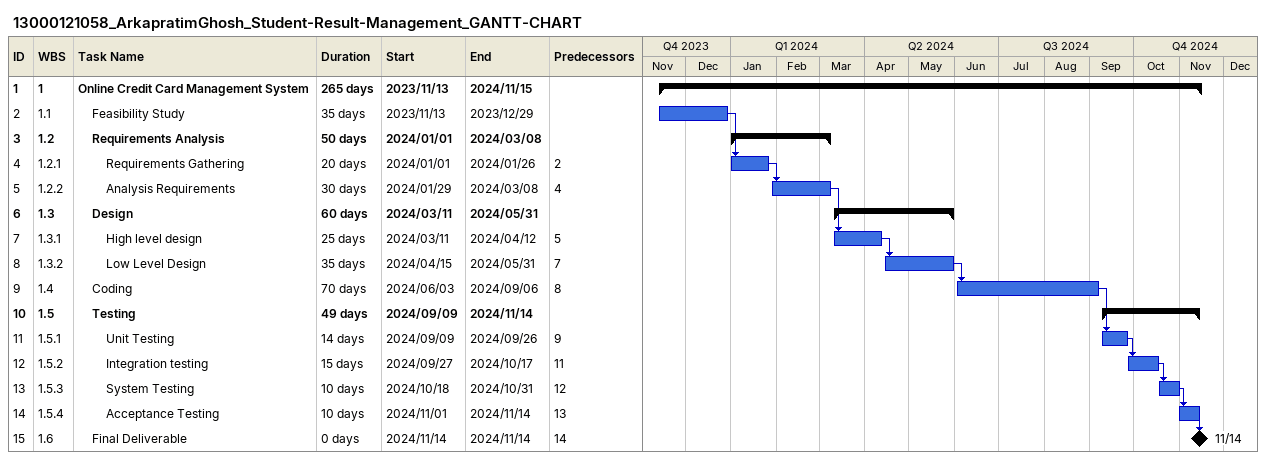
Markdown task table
13000121058_ArkapratimGhosh_Student-Result-Management_GANTT-CHART

| ID | WBS | Task | Duration | Start | Finish | Predecessors |
|---|---|---|---|---|---|---|
| 1 | 1 | **Online Credit Card Management System** | 265d | 2023-11-13 | 2024-11-15 |  |
| 2 | 1.1 | Feasibility Study | 35d | 2023-11-13 | 2023-12-29 |  |
| 3 | 1.2 | **Requirements Analysis** | 50d | 2024-01-01 | 2024-03-08 |  |
| 4 | 1.2.1 | Requirements Gathering | 20d | 2024-01-01 | 2024-01-26 | 2 |
| 5 | 1.2.2 | Analysis Requirements | 30d | 2024-01-29 | 2024-03-08 | 4 |
| 6 | 1.3 | **Design** | 60d | 2024-03-11 | 2024-05-31 |  |
| 7 | 1.3.1 | High level design | 25d | 2024-03-11 | 2024-04-12 | 5 |
| 8 | 1.3.2 | Low Level Design | 35d | 2024-04-15 | 2024-05-31 | 7 |
| 9 | 1.4 | Coding | 70d | 2024-06-03 | 2024-09-06 | 8 |
| 10 | 1.5 | **Testing** | 49d | 2024-09-09 | 2024-11-14 |  |
| 11 | 1.5.1 | Unit Testing | 14d | 2024-09-09 | 2024-09-26 | 9 |
| 12 | 1.5.2 | Integration testing | 15d | 2024-09-27 | 2024-10-17 | 11 |
| 13 | 1.5.3 | System Testing | 10d | 2024-10-18 | 2024-10-31 | 12 |
| 14 | 1.5.4 | Acceptance Testing | 10d | 2024-11-01 | 2024-11-14 | 13 |
| 15 | 1.6 | Final Deliverable | 0d | 2024-11-14 | 2024-11-14 | 14 |
